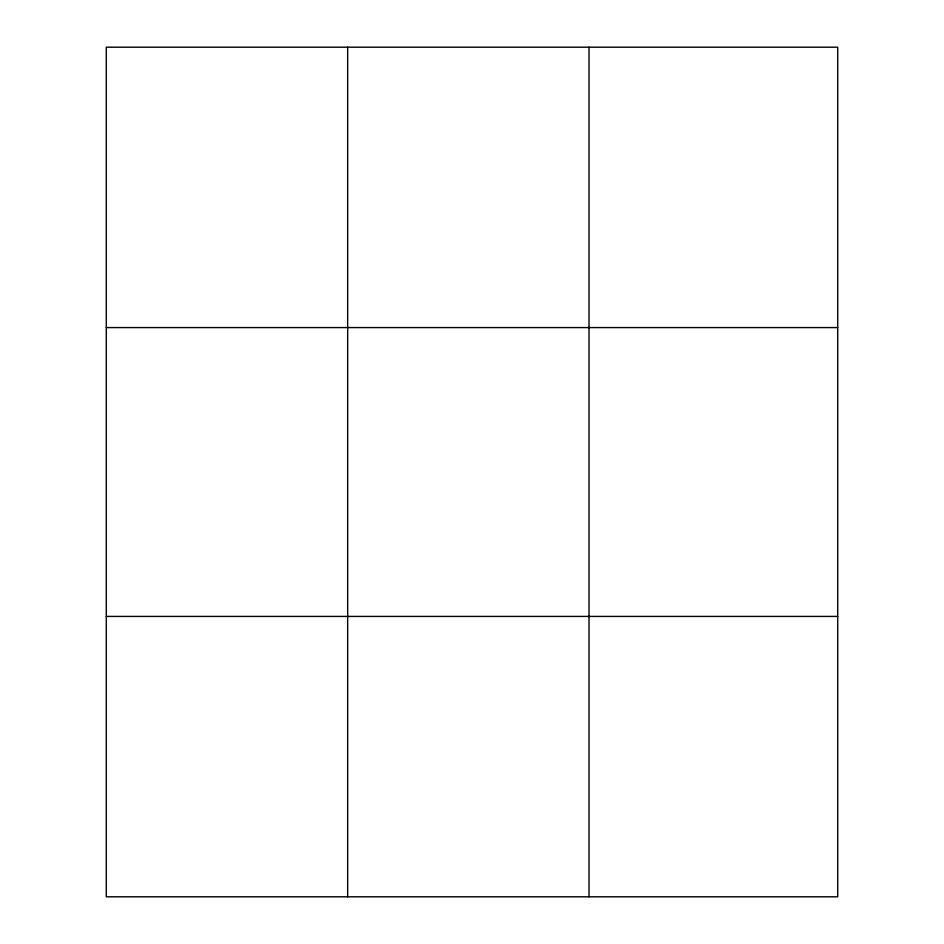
<?xml version="1.0" encoding="UTF-8"?>
<svg xmlns="http://www.w3.org/2000/svg" width="944" height="944" viewBox="0 0 944 944"><rect width="100%" height="100%" fill="white"/><g stroke="black" fill="none" stroke-linecap="round" stroke-linejoin="round"><path stroke-width="1.42" d="M347.663 896.8L347.663 47.2M589.021 896.8L589.021 47.2M837.694 327.568L837.694 47.2L106.306 47.2L106.306 896.8L837.694 896.8L837.694 327.568L106.306 327.568M106.306 616.432L837.694 616.432"/></g></svg>
